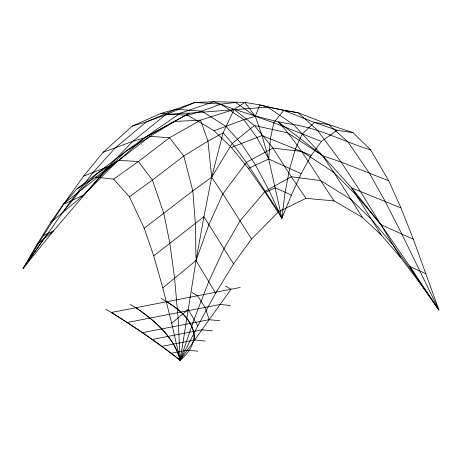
<?xml version="1.0" encoding="UTF-8"?>
<svg xmlns="http://www.w3.org/2000/svg" width="462" height="462" viewBox="0 0 462 462"><rect width="100%" height="100%" fill="white"/><g stroke="black" fill="none" stroke-linecap="round" stroke-linejoin="round"><path stroke-width="0.69" d="M240.182 287.462L111.342 312.491C135.071 327.229 158.195 342.983 180.145 360.273L194.028 319.461L208.697 281.693L224.047 248.579L239.986 220.946L265.061 191.32L291.291 176.761L320.512 180.55L350.883 199.399L371.91 219.86L393.526 245.79L415.817 276.374L438.9 310.008L401.865 234.142L385.175 201.334L369.513 173.383L348.071 142.065L328.684 124.532L298.186 112.786L283.651 110.401L259.84 104.886L244.895 102.397L213.721 101.727L194.82 102.466L165.483 114.905L132.865 141.268L108.94 166.043L53.505 230.896L23.1 268.486L43.44 235.585L63.583 204.331L83.507 176.178L103.182 152.258L132.253 126.109L160.701 113.433L187.705 115.338L214.079 130.717L231.364 147.459L248.406 168.428L265.228 192.504L281.855 218.22L285.112 192.256L289.686 168.578L295.432 148.885L302.212 134.044L314.414 122.395L328.684 124.532L352.985 132.634L370.657 149.913L388.721 180.769L400.941 207.877L413.369 239.264L438.9 310.008L419.612 282.732L400.456 257.294L381.416 235.152L362.462 217.44L334.136 200.924L305.954 198.325L278.69 211.694L251.571 238.981L233.553 263.877L215.633 293.197L197.823 325.814L180.145 360.273A1530.693 528.545 1 0 0 111.342 312.491L105.769 309.234M130.296 304.47L135.868 307.727A386.983 133.622 1 0 1 180.145 360.273L196.061 260.487L203.915 216.718L211.694 177.223L223.1 132.837L234.142 109.425L244.895 102.397L255.284 116.343L262.035 135.545L268.711 159.02L281.855 218.22L291.401 195.114L301.195 173.7L311.203 155.428L321.413 141.436L337 130.249L352.985 132.634M37.035 244.525L53.505 230.896L47.372 233.743L23.1 268.486L37.035 244.525L50.67 222.366L63.975 203.453L76.923 188.923L125.52 151.53L144.387 137.884L180.22 113.242L213.721 101.727C239.535 111.613 266.158 120.178 293.491 124.555C320.512 128.771 344.692 142.036 370.657 149.913M23.1 268.486L70.773 201.08L93.347 172.193L115.154 147.979L146.31 121.916L175.814 109.269L194.82 102.466L220.934 104.135L235.672 102.472L255.284 116.343L273.799 122.725L321.413 141.436M135.868 307.727C154.77 320.761 174.191 337.069 180.145 360.273L231 289.247L225.427 285.99M50.67 222.366L62.434 212.722L80.082 190.719L96.518 174.001L118.751 160.401L150.144 136.33L174.313 121.5L189.443 113.167L267.59 107.109L298.186 112.786L317.307 130.065L341.106 162.064L360.175 191.129L380.89 224.584L400.456 257.294M62.434 212.722L83.888 194.924L114.172 164.27L144.387 137.884L189.443 113.167L180.22 113.242L165.483 114.905L146.31 121.916L132.253 126.109M76.923 188.923L95.732 177.113L118.751 160.401L138.421 161.492L152.402 180.07L163.825 213.34L169.82 243.168L174.607 278.286L178.084 317.868L180.145 360.273L171.65 323.198L188.121 309.569L197.823 325.814M171.65 323.198L162.843 287.924L196.061 260.487L208.98 224.509L222.863 193.867L246.517 162.266L272.903 148.1L301.963 151.496L333.76 172.326L356.837 195.784L380.89 224.584L409.909 266.487L438.9 310.008M63.975 203.453L114.172 164.27L83.507 176.178M162.843 287.924L153.713 255.902L203.915 216.718L233.553 263.877M153.713 255.902L144.231 228.263L192.821 190.87L211.694 177.223L232.132 143.578L254.412 125.508L287.578 132.808L322.586 155.682L341.106 162.064L388.721 180.769M144.231 228.263L129.389 196.783L152.402 180.07L183.795 156L207.964 141.17L223.1 132.837C244.883 156.739 260.447 185.187 278.69 211.694M95.732 177.113L113.669 179.123L138.421 161.492L169.537 137.78L200.543 120.132L234.142 109.425L254.412 125.508L272.903 148.1L291.291 176.761L305.954 198.325M43.44 235.585L47.372 233.743M265.228 192.504L275.3 187.815L291.401 195.114M63.583 204.331L83.888 194.924L105.607 170.697L125.52 151.53L150.144 136.33L169.537 137.78L183.795 156L192.821 190.87L195.345 223.146L196.061 260.487L215.633 293.197M248.406 168.428L268.711 159.02L301.195 173.7M231.364 147.459L262.035 135.545L311.203 155.428M103.182 152.258L132.865 141.268L144.387 137.884L174.313 121.5L200.543 120.132L207.964 141.17L211.694 177.223L222.863 193.867L251.571 238.981M214.079 130.717L243.763 119.727L255.284 116.343L259.84 104.886L267.59 107.109L293.491 124.555L322.586 155.682L351.773 187.999L380.89 224.584L413.369 239.264M187.705 115.338L201.755 111.146L220.934 104.135L243.763 119.727L256.803 137.318L268.711 159.02L270.437 138.681L273.799 122.725L283.651 110.401L314.414 122.395L337 130.249M160.701 113.433L175.814 109.269L201.755 111.146L226.045 126.438L241.204 143.468L255.596 165.177L269.167 190.662L281.855 218.22M127.194 322.516L220.103 304.464L230.532 305.509M142.406 332.663L209.205 319.687L219.635 320.726M152.258 339.483L201.94 329.833L212.37 330.873M161.827 346.361L194.675 339.98L205.105 341.02M171.125 353.291L187.41 350.127L197.84 351.166M400.941 207.877L351.773 187.999L381.416 235.152M426.01 273.787L409.909 266.487L419.612 282.732M191.903 292.504L197.476 295.761L205.064 307.386L209.205 319.687M161.099 298.487C176.831 307.346 194.571 320.033 194.675 339.98M113.669 179.123L129.389 196.783M334.136 200.924C315.892 174.417 300.329 145.969 278.546 122.066L322.586 155.682L333.76 172.326L362.462 217.44M166.672 301.744A189.732 65.517 1 0 1 180.145 360.273"/></g></svg>
